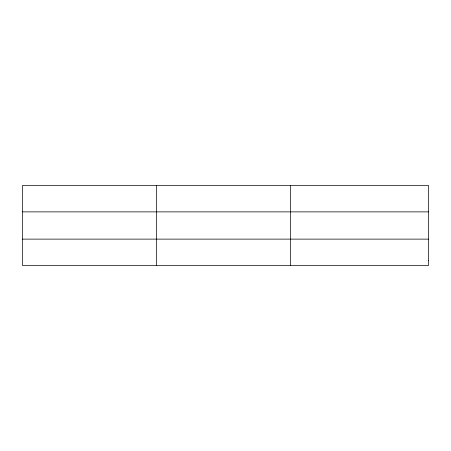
<?xml version="1.0" encoding="UTF-8"?>
<svg xmlns="http://www.w3.org/2000/svg" width="451" height="451" viewBox="0 0 451 451"><rect width="100%" height="100%" fill="white"/><g stroke="black" fill="none" stroke-linecap="round" stroke-linejoin="round"><path stroke-width="0.68" d="M22.55 211.874L428.45 211.874M22.55 239.126L428.45 239.126M290.444 185.423L290.444 265.577M156.497 185.423L156.497 265.577M428.45 260.283L428.45 265.577L22.55 265.577L22.55 185.423L428.45 185.423L428.45 260.283"/></g></svg>
